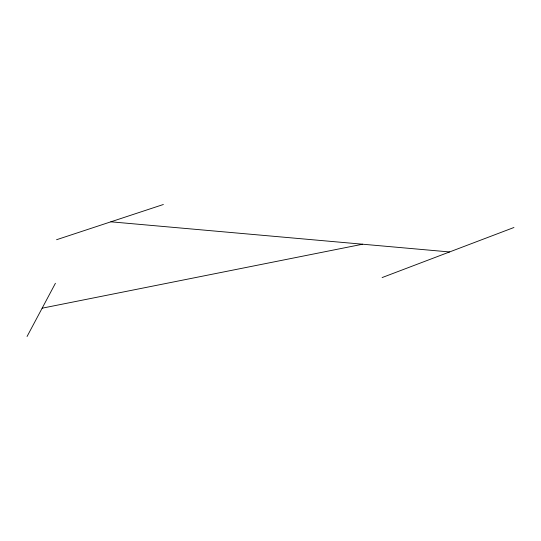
<?xml version="1.0" encoding="UTF-8"?>
<svg xmlns="http://www.w3.org/2000/svg" width="541" height="541" viewBox="0 0 541 541"><rect width="100%" height="100%" fill="white"/><g stroke="black" fill="none" stroke-linecap="round" stroke-linejoin="round"><path stroke-width="0.81" d="M27.05 336.502L55.419 283.274M382.115 277.574L513.95 227.497M56.562 239.724L163.368 204.498M42.144 308.181L362.619 244.214M110.864 221.81L449.564 251.95"/></g></svg>
